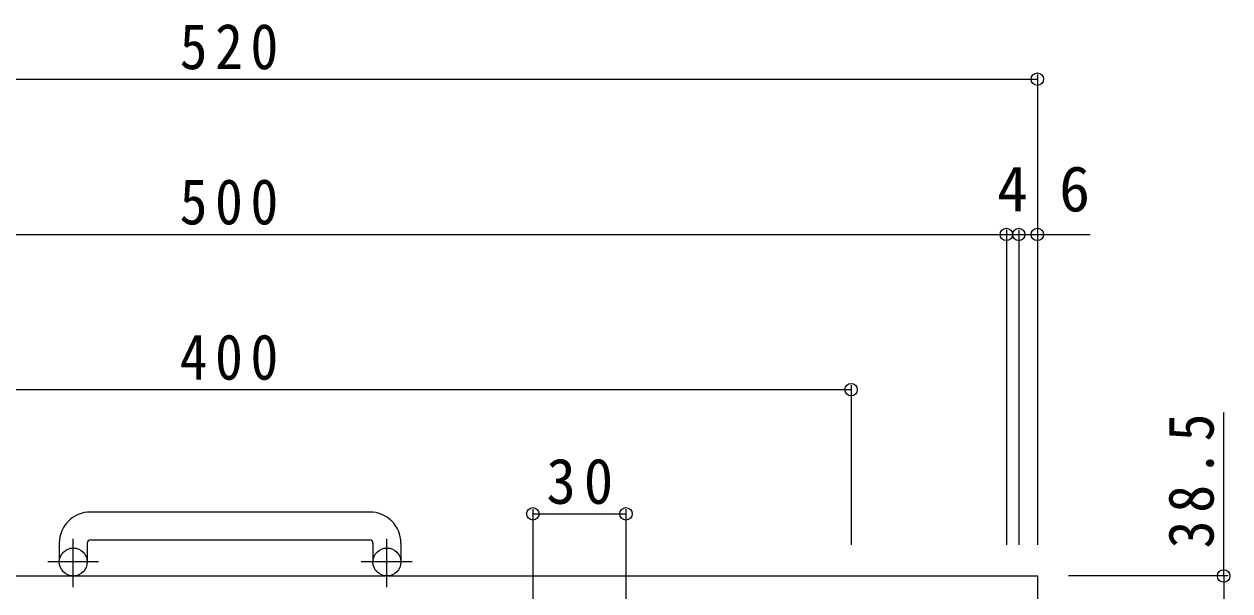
# Model space of a CAD drawing. Units: millimetres at full size, sheet at 1:5. Extents: x -1338 to 1340, y -985 to 867.
# Drawn here: x -703.8 to -315.5, y 684.6 to 867.1 of the extents above; entities that cross this region are included whole.
import ezdxf
from ezdxf.enums import TextEntityAlignment as Align

# ---------------------------------------------------------------- set-up
doc = ezdxf.new("R2010")
doc.units = ezdxf.units.MM
doc.header["$LTSCALE"] = 5
doc.header["$PDMODE"] = 32
doc.header["$PDSIZE"] = 4
doc.linetypes.add('CHAIN1', pattern=[8, 5, -1, 1, -1])
doc.layers.add('5-1', color=3, linetype='Continuous', lineweight=9)
doc.layers.add('5-4', color=7, linetype='Continuous', lineweight=9)
doc.styles.add('ＭＳ ゴシック', font='')
doc.styles.get('ＭＳ ゴシック').set_extended_font_data('MS Gothic')

msp = doc.modelspace()

# ---------------------------------------------------------------- linework, layer by layer
at = {"layer": '5-1', "color": 2}
for p, q in [((-592.5, 709.972), (-682.5, 709.972)), ((-692.5, 699.972), (-692.5, 693.872)), ((-683.5, 699.972), (-683.5, 693.872)), ((-682.5, 700.972), (-592.5, 700.972)), ((-591.5, 699.972), (-591.5, 693.872)), ((-582.5, 699.972), (-582.5, 693.872)), ((-897.5, 689.372), (-377.5, 689.372)), ((-377.5, 689.372), (-377.5, 169.372))]:
    msp.add_line(p, q, dxfattribs=at)
at = {"layer": '5-1', "color": 2, "linetype": 'CHAIN1'}
for p, q in [((-688, 685.764), (-688, 701.362)), ((-587, 685.764), (-587, 701.362)), ((-679.837, 693.872), (-696.244, 693.872)), ((-578.837, 693.872), (-595.244, 693.872))]:
    msp.add_line(p, q, dxfattribs=at)
at = {"layer": '5-1', "color": 2}
for centre in [(-688, 693.872), (-587, 693.872)]:
    msp.add_circle(centre, 4.5, dxfattribs=at)
for centre, radius, start, end in [((-682.5, 699.972), 10, 90, 180), ((-592.5, 699.972), 10, 0, 90), ((-682.5, 699.972), 1, 90, 180), ((-592.5, 699.972), 1, 0, 90)]:
    msp.add_arc(centre, radius, start, end, dxfattribs=at)
at = {"layer": '5-4'}
for p, q in [((-377.5, 850.872), (-377.5, 699.372)), ((-897.5, 849.372), (-377.5, 849.372)), ((-387.499, 800.872), (-387.499, 699.372)), ((-383.5, 800.872), (-383.5, 699.372)), ((-887.5, 799.372), (-387.499, 799.372)), ((-387.499, 799.372), (-383.5, 799.372)), ((-383.5, 799.372), (-377.5, 799.372)), ((-377.5, 799.372), (-360.5, 799.372)), ((-437.499, 750.872), (-437.499, 699.372)), ((-437.499, 749.372), (-837.5, 749.372)), ((-317.5, 689.372), (-317.5, 741.997)), ((-540, 710.872), (-540, 659.372)), ((-510, 710.872), (-510, 659.372)), ((-540, 709.372), (-510, 709.372)), ((-316, 689.372), (-367.5, 689.372)), ((-317.5, 689.372), (-317.5, 650.872))]:
    msp.add_line(p, q, dxfattribs=at)
for p in [(-377.5, 849.372), (-387.499, 799.372), (-383.5, 799.372), (-377.5, 799.372), (-437.499, 749.372), (-540, 709.372), (-510, 709.372), (-317.5, 689.372)]:
    msp.add_point(p, dxfattribs=at)

# ---------------------------------------------------------------- texts
at = {"layer": '5-4', "color": 2, "style": 'ＭＳ ゴシック'}
for s, p in [('4', (-390.5, 802.372)), ('6', (-370.5, 802.372))]:
    msp.add_text(s, height=14.66, dxfattribs=at).set_placement(p, align=Align.BOTTOM_LEFT)
at = {"layer": '5-4', "color": 2, "char_height": 14.66, "attachment_point": 7, "style": 'ＭＳ ゴシック'}
for s, insert in [('\\T1.27;\\W0.9;520', (-653.75, 852.372)), ('\\T1.27;\\W0.9;500', (-653.75, 802.372)), ('\\T1.27;\\W0.9;400', (-653.749, 752.372)), ('\\T1.27;\\W0.95;30', (-535.625, 712.372))]:
    msp.add_mtext(s, dxfattribs=dict(at, insert=insert))
at = {"layer": '5-4', "color": 2, "insert": (-320.5, 698.247), "char_height": 14.66, "attachment_point": 7, "rotation": 90, "style": 'ＭＳ ゴシック'}
msp.add_mtext('\\T1.28;\\W0.9;38.5', dxfattribs=at)

doc.saveas('drawing.dxf')
